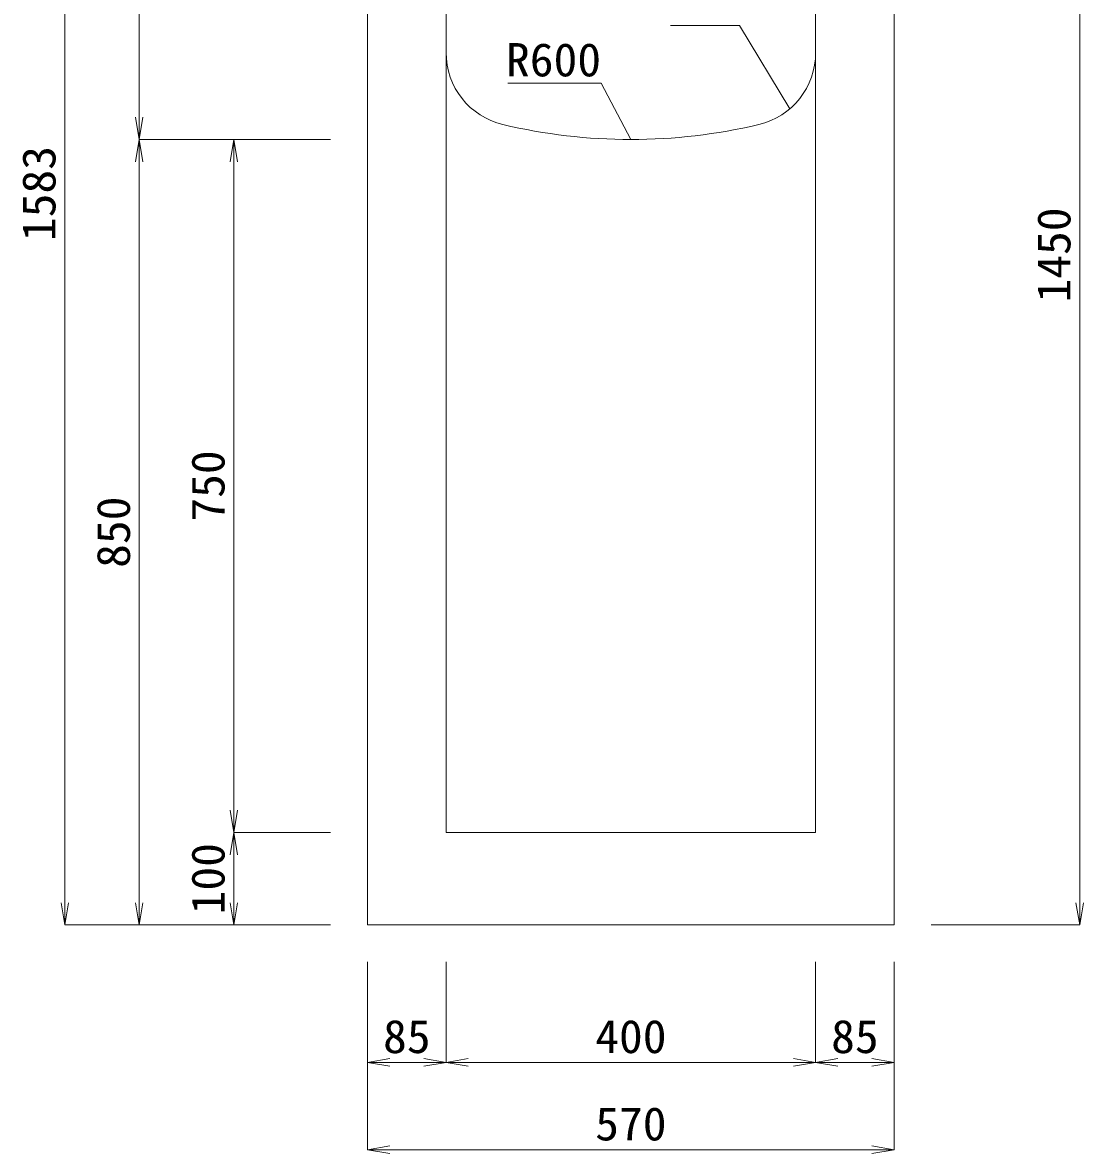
# Model space of a CAD drawing. Units: millimetres at full size. Extents: x -734 to 58102, y 49499 to 87169.
# Drawn here: x 44128 to 45276, y 55346 to 56570 of the extents above; entities that cross this region are included whole.
import ezdxf
from ezdxf.enums import TextEntityAlignment as Align

# ---------------------------------------------------------------- set-up
doc = ezdxf.new("R2010")
doc.units = ezdxf.units.MM
doc.header["$LTSCALE"] = 50
for name, color, linetype, lineweight in [('寸法線', 7, 'Continuous', 13), ('引出線', 4, 'Continuous', 13), ('本体', 2, 'Continuous', 20)]:
    doc.layers.add(name, color=color, linetype=linetype, lineweight=lineweight)
doc.styles.add('ＭＳ 明朝', font='')
doc.styles.get('ＭＳ 明朝').set_extended_font_data('MS Mincho')

# ---------------------------------------------------------------- blocks, each defined once
blk = doc.blocks.new('open_arrow')
at = {"color": 0, "linetype": 'Continuous', "lineweight": -2}
blk.add_lwpolyline([(7.5, 1.25), (0, 0), (7.5, -1.25)], dxfattribs=at)

msp = doc.modelspace()

# ---------------------------------------------------------------- linework, layer by layer
at = {"layer": '寸法線'}
for p, q in [((44173.28, 55593.62), (44173.28, 57176.62)), ((44253.92, 57043.61), (44253.92, 56443.62)), ((45271.91, 57043.61), (45271.91, 55593.62)), ((44253.92, 56443.62), (44253.92, 55593.62)), ((44461.07, 56443.62), (44253.92, 56443.62)), ((44461.07, 56443.62), (44253.92, 56443.62)), ((44356.3, 55693.62), (44356.3, 56443.62)), ((44461.07, 56443.62), (44356.3, 56443.62)), ((44461.07, 55693.62), (44356.3, 55693.62)), ((44356.3, 55593.62), (44356.3, 55693.62)), ((44461.07, 55693.62), (44356.3, 55693.62)), ((44461.07, 55593.62), (44173.28, 55593.62)), ((44461.07, 55593.62), (44253.92, 55593.62)), ((44461.07, 55593.62), (44356.3, 55593.62)), ((45111.11, 55593.62), (45271.91, 55593.62)), ((44501.09, 55553.6), (44501.09, 55350.36)), ((44501.09, 55553.6), (44501.09, 55444.88)), ((44586.1, 55553.6), (44586.1, 55444.88)), ((44586.1, 55553.6), (44586.1, 55444.88)), ((44986.09, 55553.6), (44986.09, 55444.88)), ((44986.09, 55553.6), (44986.09, 55444.88)), ((45071.09, 55553.6), (45071.09, 55350.36)), ((45071.09, 55553.6), (45071.09, 55444.88)), ((44501.09, 55444.88), (44586.1, 55444.88)), ((44586.1, 55444.88), (44986.09, 55444.88)), ((44986.09, 55444.88), (45071.09, 55444.88)), ((44501.09, 55350.36), (45071.09, 55350.36))]:
    msp.add_line(p, q, dxfattribs=at)
at = {"layer": '引出線'}
for points in [[(44958.18, 56476.93), (44903.77, 56566.82), (44829.1, 56566.82)], [(44786.09, 56443.62), (44753.87, 56504.76), (44652.87, 56504.76)]]:
    msp.add_lwpolyline(points, dxfattribs=at)
at = {"layer": '本体'}
for p, q in [((44501.09, 55593.62), (44501.09, 57043.61)), ((44586.09, 56537.65), (44586.09, 57043.61)), ((44986.09, 56537.65), (44986.09, 57043.61)), ((45071.09, 55593.62), (45071.09, 57043.61)), ((44586.09, 56537.65), (44586.09, 55693.62)), ((44986.09, 56537.65), (44986.09, 55693.62)), ((44586.09, 55693.62), (44986.09, 55693.62)), ((44501.09, 55593.62), (45071.09, 55593.62))]:
    msp.add_line(p, q, dxfattribs=at)
for centre, radius, start, end in [((44666.09, 56537.65), 80, 180, 256.65766), ((44906.09, 56537.65), 80, 283.34233, 0), ((44786.09, 57043.62), 600, 256.65762, 283.34237)]:
    msp.add_arc(centre, radius, start, end, dxfattribs=at)

# ---------------------------------------------------------------- block references
at = {"layer": '寸法線', "xscale": 3.2, "yscale": 3.2}
for p, rotation in [((44253.92, 56443.62), 90), ((44253.92, 56443.62), 270), ((44356.3, 56443.62), 270), ((44356.3, 55693.62), 90), ((44356.3, 55693.62), 270), ((44173.28, 55593.62), 90), ((44253.92, 55593.62), 90), ((44356.3, 55593.62), 90), ((45271.91, 55593.62), 90), ((44586.1, 55444.88), 180), ((44986.09, 55444.88), 180), ((45071.09, 55444.88), 180), ((45071.09, 55350.36), 180)]:
    msp.add_blockref('open_arrow', p, dxfattribs=dict(at, rotation=rotation))
for p in [(44501.09, 55444.88), (44586.1, 55444.88), (44986.09, 55444.88), (44501.09, 55350.36)]:
    msp.add_blockref('open_arrow', p, dxfattribs=at)
at = {"layer": '引出線', "xscale": 0.0533, "yscale": 0.0533}
for p, rotation in [((44958.18, 56476.93), 121.2), ((44786.09, 56443.62), 117.8)]:
    msp.add_blockref('open_arrow', p, dxfattribs=dict(at, rotation=rotation))

# ---------------------------------------------------------------- texts
at = {"layer": '寸法線', "style": 'ＭＳ 明朝', "width": 1.05}
for s, p in [('1583', (44145.26, 56385.12)), ('1450', (45243.89, 56318.61)), ('750', (44328.28, 56068.62)), ('850', (44225.9, 56018.62)), ('100', (44328.28, 55643.62))]:
    msp.add_text(s, height=36.03, rotation=90, dxfattribs=at).set_placement(p, align=Align.MIDDLE_CENTER)
for s, p in [('85', (44543.59, 55472.9)), ('400', (44786.09, 55472.9)), ('85', (45028.59, 55472.9)), ('570', (44786.09, 55378.38))]:
    msp.add_text(s, height=36.03, dxfattribs=at).set_placement(p, align=Align.MIDDLE_CENTER)
at = {"layer": '引出線', "style": 'ＭＳ 明朝', "width": 1.05}
msp.add_text('R600', height=36.03, dxfattribs=at).set_placement((44753.87, 56547.96), align=Align.TOP_RIGHT)

doc.saveas('drawing.dxf')
